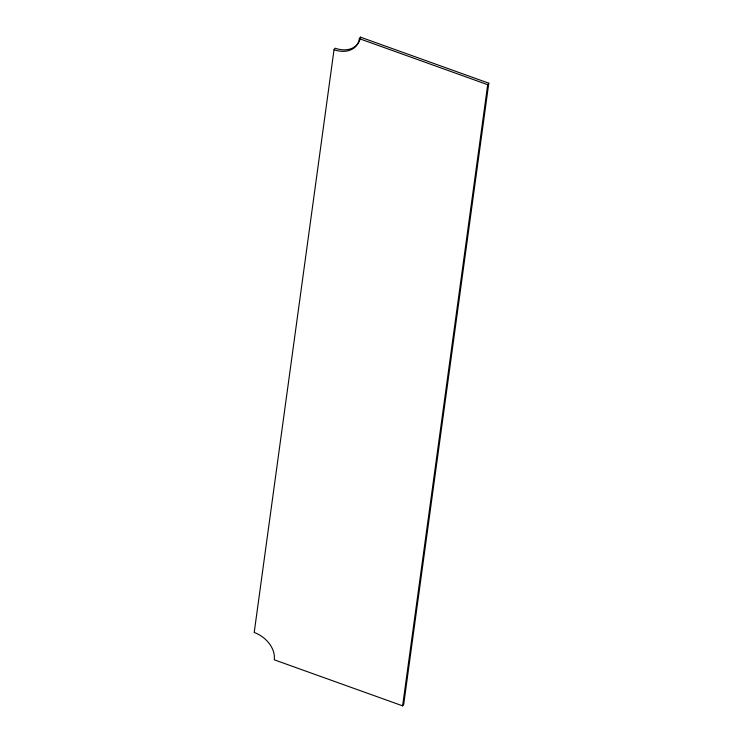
<?xml version="1.0" encoding="UTF-8"?>
<svg xmlns="http://www.w3.org/2000/svg" width="743" height="743" viewBox="0 0 743 743"><rect width="100%" height="100%" fill="white"/><g stroke="black" fill="none" stroke-linecap="round" stroke-linejoin="round"><path stroke-width="1.11" d="M334.034 49.707L254.208 632.479A24.89 18.361 36 0 1 274.269 659.812L402.613 705.85L403.709 704.336L488.792 83.188L360.457 37.15L359.352 38.664A24.89 18.361 36 0 1 334.034 49.707L335.13 48.202A24.89 18.361 36 0 0 356.101 45.657M402.613 705.85L487.696 84.702L488.792 83.188M359.352 38.664L487.696 84.702M360.457 37.15A24.89 18.361 36 0 1 356.835 44.924"/></g></svg>
